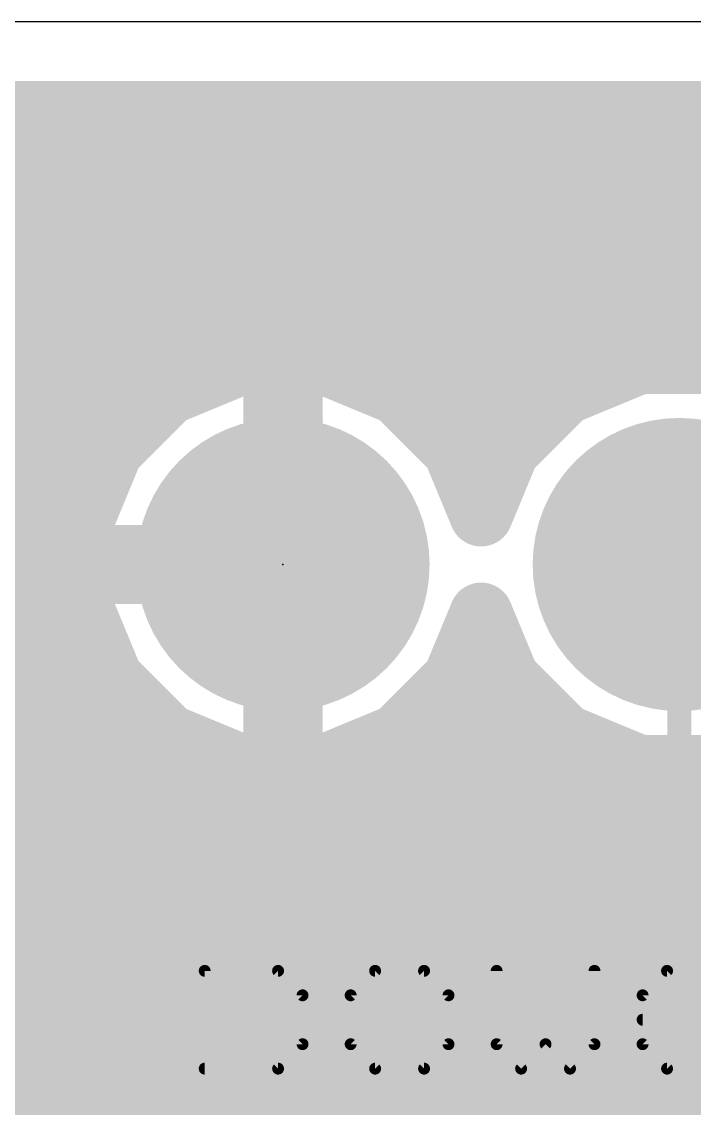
# Model space of a CAD drawing. Extents: x 0.5 to 37.4, y 3.1 to 45.2.
# Drawn here: x 9.76 to 14.07, y 35.88 to 42.85 of the extents above; entities that cross this region are included whole.
import ezdxf

# ---------------------------------------------------------------- set-up
doc = ezdxf.new("R2010")
doc.units = 0
for name, color, linetype in [('1', 22, 'CONTINUOUS'), ('112', 253, 'CONTINUOUS'), ('16', 175, 'CONTINUOUS'), ('17', 82, 'CONTINUOUS'), ('20', 7, 'CONTINUOUS'), ('21', 253, 'CONTINUOUS'), ('23', 7, 'CONTINUOUS'), ('25', 253, 'CONTINUOUS'), ('51', 253, 'CONTINUOUS')]:
    doc.layers.add(name, color=color, linetype=linetype)

# ---------------------------------------------------------------- blocks, each defined once
blk = doc.blocks.new('RECT')
blk.add_solid([(-0.5, -0.5), (0.5, -0.5), (-0.5, 0.5), (0.5, 0.5)])
blk = doc.blocks.new('ROUNDP')
at = {"const_width": 0.5}
blk.add_lwpolyline([(0, -0.25, 1), (0, 0.25, 1), (0, -0.25)], format="xyb", dxfattribs=at)

msp = doc.modelspace()

# ---------------------------------------------------------------- linework, layer by layer
at = {"layer": '1'}
for points, const_width in [([(1.8542, 42.2658), (36.2258, 42.2658)], 0.4064), ([(1.8542, 42.2656), (36.2258, 42.2656)], 0.4064), ([(1.8542, 41.8592), (19.8784, 41.8592)], 0.4064), ([(1.8542, 41.4528), (19.3008, 41.4528)], 0.4064), ([(1.8542, 41.0464), (19.0862, 41.0464)], 0.4064), ([(6.912, 40.64), (11.111, 40.64)], 0.4064), ([(11.1723, 40.6654), (10.6962, 40.4682)], 0.4064), ([(11.6877, 40.6654), (11.1723, 40.6654)], 0.4064), ([(12.1638, 40.4682), (11.6877, 40.6654)], 0.4064), ([(11.749, 40.64), (13.651, 40.64)], 0.4064), ([(13.7123, 40.6654), (13.2362, 40.4682)], 0.4064), ([(14.2277, 40.6654), (13.7123, 40.6654)], 0.4064), ([(14.7038, 40.4682), (14.2277, 40.6654)], 0.4064), ([(10.6962, 40.4682), (10.3318, 40.1038)], 0.4064), ([(12.5282, 40.1038), (12.1638, 40.4682)], 0.4064), ([(13.2362, 40.4682), (12.8718, 40.1038)], 0.4064), ([(7.3184, 40.2336), (10.4616, 40.2336)], 0.4064), ([(12.3984, 40.2336), (13.0016, 40.2336)], 0.4064), ([(10.3318, 40.1038), (10.1346, 39.6277)], 0.4064), ([(12.7, 39.689), (12.5282, 40.1038)], 0.4064), ([(12.8718, 40.1038), (12.7, 39.689)], 0.4064), ([(7.6454, 39.8272), (10.2172, 39.8272)], 0.4064), ([(12.6428, 39.8272), (12.7573, 39.8272)], 0.4064), ([(10.1346, 39.6277), (10.1346, 39.1123)], 0.4064), ([(7.6454, 39.4208), (10.1346, 39.4208)], 0.4064), ([(13.97, 39.37), (13.97, 39.2938)], 0.1524), ([(13.97, 39.2938), (15.3924, 37.8714)], 0.1524), ([(10.1346, 39.1123), (10.3318, 38.6362)], 0.4064), ([(12.5282, 38.6362), (12.7, 39.051)], 0.4064), ([(12.7, 39.051), (12.8718, 38.6362)], 0.4064), ([(7.6454, 39.0144), (10.1752, 39.0144)], 0.4064), ([(12.6848, 39.0144), (12.7152, 39.0144)], 0.4064), ([(7.42, 38.608), (10.36, 38.608)], 0.4064), ([(10.3318, 38.6362), (10.6962, 38.2718)], 0.4064), ([(12.1638, 38.2718), (12.5282, 38.6362)], 0.4064), ([(12.5, 38.608), (12.9, 38.608)], 0.4064), ([(12.8718, 38.6362), (13.2362, 38.2718)], 0.4064), ([(10.6962, 38.2718), (11.1723, 38.0746)], 0.4064), ([(11.6877, 38.0746), (12.1638, 38.2718)], 0.4064), ([(13.2362, 38.2718), (13.7123, 38.0746)], 0.4064), ([(7.0136, 38.2016), (10.8657, 38.2016)], 0.4064), ([(11.9943, 38.2016), (13.4057, 38.2016)], 0.4064), ([(14.2277, 38.0746), (14.4758, 38.1774)], 0.4064), ([(11.1723, 38.0746), (11.6877, 38.0746)], 0.4064), ([(13.7123, 38.0746), (14.2277, 38.0746)], 0.4064), ([(7.2168, 37.7952), (14.7873, 37.7952)], 0.4064), ([(7.6232, 37.3888), (14.6432, 37.3888)], 0.4064), ([(7.6454, 36.9824), (14.6432, 36.9824)], 0.4064), ([(7.6454, 36.576), (14.6432, 36.576)], 0.4064), ([(7.5216, 36.1696), (14.6617, 36.1696)], 0.4064), ([(7.1152, 35.7632), (14.6432, 35.7632)], 0.4064)]:
    msp.add_lwpolyline(points, dxfattribs=dict(at, const_width=const_width))
for points, const_width in [([(11.1723, 40.767, 1), (11.1723, 40.5638)], 0.2032), ([(11.111, 40.5384, 1), (11.111, 40.7416)], 0.2032), ([(11.2112, 40.5715, 1), (11.1334, 40.7593)], 0.2032), ([(11.7266, 40.7593, 1), (11.6488, 40.5715)], 0.2032), ([(11.749, 40.7416, 1), (11.749, 40.5384)], 0.2032), ([(11.6877, 40.5638, 1), (11.6877, 40.767)], 0.2032), ([(13.7123, 40.767, 1), (13.7123, 40.5638)], 0.2032), ([(13.651, 40.5384, 1), (13.651, 40.7416)], 0.2032), ([(13.7512, 40.5715, 1), (13.6734, 40.7593)], 0.2032), ([(14.2666, 40.7593, 1), (14.1888, 40.5715)], 0.2032), ([(10.6573, 40.5621, 1), (10.7351, 40.3743)], 0.2032), ([(10.7681, 40.3963, 1), (10.6244, 40.54)], 0.2032), ([(12.2356, 40.54, 1), (12.0919, 40.3963)], 0.2032), ([(12.1249, 40.3743, 1), (12.2027, 40.5621)], 0.2032), ([(13.1973, 40.5621, 1), (13.2751, 40.3743)], 0.2032), ([(13.3081, 40.3963, 1), (13.1644, 40.54)], 0.2032), ([(10.4616, 40.132, 1), (10.4616, 40.3352)], 0.2032), ([(12.3984, 40.3352, 1), (12.3984, 40.132)], 0.2032), ([(13.0016, 40.132, 1), (13.0016, 40.3352)], 0.2032), ([(10.26, 40.1756, 1), (10.4037, 40.0319)], 0.2032), ([(10.4257, 40.0649, 1), (10.2379, 40.1427)], 0.2032), ([(12.6221, 40.1427, 1), (12.4343, 40.0649)], 0.2032), ([(12.4563, 40.0319, 1), (12.6, 40.1756)], 0.2032), ([(12.8, 40.1756, 1), (12.9437, 40.0319)], 0.2032), ([(12.9657, 40.0649, 1), (12.7779, 40.1427)], 0.2032), ([(10.2172, 39.7256, 1), (10.2172, 39.9288)], 0.2032), ([(12.6428, 39.9288, 1), (12.6428, 39.7256)], 0.2032), ([(12.7573, 39.7256, 1), (12.7573, 39.9288)], 0.2032), ([(10.2362, 39.6277, 1), (10.033, 39.6277)], 0.2032), ([(12.6061, 39.7279, 1), (12.7939, 39.6501)], 0.2032), ([(12.6061, 39.6501, 1), (12.7939, 39.7279)], 0.2032), ([(10.0407, 39.6666, 1), (10.2285, 39.5888)], 0.2032), ([(10.1346, 39.3192, 1), (10.1346, 39.5224)], 0.2032), ([(14.0081, 39.37, 1), (13.9319, 39.37)], 0.0762), ([(13.9969, 39.3207, 1), (13.9431, 39.2669)], 0.0762), ([(10.2285, 39.1512, 1), (10.0407, 39.0734)], 0.2032), ([(13.9319, 39.2938, 1), (14.0081, 39.2938)], 0.0762), ([(12.7939, 39.0899, 1), (12.6061, 39.0121)], 0.2032), ([(12.7939, 39.0121, 1), (12.6061, 39.0899)], 0.2032), ([(10.033, 39.1123, 1), (10.2362, 39.1123)], 0.2032), ([(10.1752, 38.9128, 1), (10.1752, 39.116)], 0.2032), ([(12.6848, 39.116, 1), (12.6848, 38.9128)], 0.2032), ([(12.7152, 38.9128, 1), (12.7152, 39.116)], 0.2032), ([(10.4037, 38.7081, 1), (10.26, 38.5644)], 0.2032), ([(10.36, 38.5064, 1), (10.36, 38.7096)], 0.2032), ([(12.5, 38.7096, 1), (12.5, 38.5064)], 0.2032), ([(12.6, 38.5644, 1), (12.4563, 38.7081)], 0.2032), ([(12.9437, 38.7081, 1), (12.8, 38.5644)], 0.2032), ([(12.9, 38.5064, 1), (12.9, 38.7096)], 0.2032), ([(10.2379, 38.5973, 1), (10.4257, 38.6751)], 0.2032), ([(12.4343, 38.6751, 1), (12.6221, 38.5973)], 0.2032), ([(12.7779, 38.5973, 1), (12.9657, 38.6751)], 0.2032), ([(10.7351, 38.3657, 1), (10.6573, 38.1779)], 0.2032), ([(12.2027, 38.1779, 1), (12.1249, 38.3657)], 0.2032), ([(13.2751, 38.3657, 1), (13.1973, 38.1779)], 0.2032), ([(10.6244, 38.2, 1), (10.7681, 38.3437)], 0.2032), ([(10.8657, 38.1, 1), (10.8657, 38.3032)], 0.2032), ([(11.9943, 38.3032, 1), (11.9943, 38.1)], 0.2032), ([(12.0919, 38.3437, 1), (12.2356, 38.2)], 0.2032), ([(13.1644, 38.2, 1), (13.3081, 38.3437)], 0.2032), ([(13.4057, 38.1, 1), (13.4057, 38.3032)], 0.2032), ([(11.1723, 38.1762, 1), (11.1723, 37.973)], 0.2032), ([(11.1334, 37.9807, 1), (11.2112, 38.1685)], 0.2032), ([(11.6488, 38.1685, 1), (11.7266, 37.9807)], 0.2032), ([(11.6877, 37.973, 1), (11.6877, 38.1762)], 0.2032), ([(13.7123, 38.1762, 1), (13.7123, 37.973)], 0.2032), ([(13.6734, 37.9807, 1), (13.7512, 38.1685)], 0.2032), ([(14.1888, 38.1685, 1), (14.2666, 37.9807)], 0.2032)]:
    msp.add_lwpolyline(points, format="xyb", dxfattribs=dict(at, const_width=const_width))
at = {"layer": '112', "const_width": 0.0381}
for points in [[(10.9474, 36.7649, 1), (10.9093, 36.7649)], [(10.9284, 36.784, 1), (10.9284, 36.7459)], [(11.4121, 36.7784, 1), (11.3852, 36.7514)], [(11.3986, 36.7459, 1), (11.3986, 36.784)], [(12.0206, 36.784, 1), (12.0206, 36.7459)], [(12.0341, 36.7514, 1), (12.0072, 36.7784)], [(12.3476, 36.7784, 1), (12.3207, 36.7514)], [(12.3342, 36.7459, 1), (12.3342, 36.784)], [(12.8184, 36.7649, 1), (12.7803, 36.7649)], [(13.4455, 36.7649, 1), (13.4074, 36.7649)], [(13.8917, 36.784, 1), (13.8917, 36.7459)], [(13.9051, 36.7514, 1), (13.8782, 36.7784)], [(11.5745, 36.6082, 1), (11.5364, 36.6082)], [(11.8829, 36.6082, 1), (11.8448, 36.6082)], [(12.51, 36.6082, 1), (12.4719, 36.6082)], [(13.754, 36.6082, 1), (13.7159, 36.6082)], [(11.5419, 36.5947, 1), (11.5689, 36.6216)], [(11.8504, 36.6216, 1), (11.8773, 36.5947)], [(12.4775, 36.5947, 1), (12.5044, 36.6216)], [(13.7214, 36.6216, 1), (13.7484, 36.5947)], [(13.7349, 36.4704, 1), (13.7349, 36.4323)], [(11.5364, 36.2946, 1), (11.5745, 36.2946)], [(11.5689, 36.2811, 1), (11.5419, 36.3081)], [(11.8773, 36.3081, 1), (11.8504, 36.2811)], [(11.8448, 36.2946, 1), (11.8829, 36.2946)], [(12.4719, 36.2946, 1), (12.51, 36.2946)], [(12.5044, 36.2811, 1), (12.4775, 36.3081)], [(12.8129, 36.3081, 1), (12.7859, 36.2811)], [(12.7803, 36.2946, 1), (12.8184, 36.2946)], [(13.1264, 36.3081, 1), (13.0995, 36.2811)], [(13.1264, 36.2811, 1), (13.0995, 36.3081)], [(13.4074, 36.2946, 1), (13.4455, 36.2946)], [(13.4399, 36.2811, 1), (13.413, 36.3081)], [(13.7484, 36.3081, 1), (13.7214, 36.2811)], [(13.7159, 36.2946, 1), (13.754, 36.2946)], [(10.9284, 36.1569, 1), (10.9284, 36.1188)], [(11.3852, 36.1513, 1), (11.4121, 36.1244)], [(11.3986, 36.1188, 1), (11.3986, 36.1569)], [(12.0206, 36.1569, 1), (12.0206, 36.1188)], [(12.0072, 36.1244, 1), (12.0341, 36.1513)], [(12.3207, 36.1513, 1), (12.3476, 36.1244)], [(12.3342, 36.1188, 1), (12.3342, 36.1569)], [(12.9427, 36.1513, 1), (12.9696, 36.1244)], [(12.9427, 36.1244, 1), (12.9696, 36.1513)], [(13.2562, 36.1513, 1), (13.2832, 36.1244)], [(13.2562, 36.1244, 1), (13.2832, 36.1513)], [(13.8917, 36.1569, 1), (13.8917, 36.1188)], [(13.8782, 36.1244, 1), (13.9051, 36.1513)]]:
    msp.add_lwpolyline(points, format="xyb", dxfattribs=at)
at = {"layer": '112', "const_width": 0.0762}
for points in [[(10.9284, 35.8243), (10.9284, 36.7649)], [(10.9284, 36.7649), (11.3986, 36.7649)], [(11.3986, 36.7649), (11.5554, 36.6082)], [(12.0206, 36.7649), (11.8639, 36.6082)], [(12.3342, 36.7649), (12.0206, 36.7649)], [(12.4909, 36.6082), (12.3342, 36.7649)], [(12.7994, 36.7649), (12.7994, 36.2946)], [(13.4265, 36.2946), (13.4265, 36.7649)], [(13.7349, 36.6082), (13.8917, 36.7649)], [(13.8917, 36.7649), (14.2052, 36.7649)], [(11.5554, 36.6082), (11.5554, 36.2946)], [(11.8639, 36.6082), (11.8639, 36.2946)], [(12.4909, 36.2946), (12.4909, 36.6082)], [(13.7349, 36.2946), (13.7349, 36.6082)], [(14.362, 36.4514), (13.7349, 36.4514)], [(11.5554, 36.2946), (11.3986, 36.1379)], [(11.8639, 36.2946), (12.0206, 36.1379)], [(12.3342, 36.1379), (12.4909, 36.2946)], [(12.7994, 36.2946), (12.9562, 36.1379)], [(12.9562, 36.1379), (13.1129, 36.2946)], [(13.1129, 36.2946), (13.2697, 36.1379)], [(13.2697, 36.1379), (13.4265, 36.2946)], [(13.8917, 36.1379), (13.7349, 36.2946)], [(11.3986, 36.1379), (10.9284, 36.1379)], [(12.0206, 36.1379), (12.3342, 36.1379)], [(14.2052, 36.1379), (13.8917, 36.1379)]]:
    msp.add_lwpolyline(points, dxfattribs=at)
at = {"layer": '16'}
for points, const_width in [([(1.8542, 42.2658), (36.2258, 42.2658)], 0.4064), ([(1.8542, 42.2656), (36.2258, 42.2656)], 0.4064), ([(1.8542, 41.8592), (19.8784, 41.8592)], 0.4064), ([(1.8542, 41.4528), (19.3008, 41.4528)], 0.4064), ([(1.8542, 41.0464), (19.0862, 41.0464)], 0.4064), ([(11.3201, 40.767), (11.1029, 40.7326)], 0.4064), ([(11.3792, 40.767), (11.3201, 40.767)], 0.4064), ([(11.3792, 39.4208), (11.3792, 40.767)], 0.4064), ([(11.5399, 40.767), (11.4808, 40.767)], 0.4064), ([(11.4808, 40.767), (11.4808, 39.4208)], 0.4064), ([(11.7571, 40.7326), (11.5399, 40.767)], 0.4064), ([(11.1029, 40.7326), (10.8937, 40.6646)], 0.4064), ([(11.9663, 40.6646), (11.7571, 40.7326)], 0.4064), ([(7.0556, 40.64), (10.8454, 40.64)], 0.4064), ([(10.8937, 40.6646), (10.6978, 40.5648)], 0.4064), ([(11.3792, 40.64), (11.4808, 40.64)], 0.4064), ([(12.1622, 40.5648), (11.9663, 40.6646)], 0.4064), ([(12.0146, 40.64), (13.651, 40.64)], 0.4064), ([(13.7123, 40.6654), (13.2362, 40.4682)], 0.4064), ([(14.2277, 40.6654), (13.7123, 40.6654)], 0.4064), ([(14.7038, 40.4682), (14.2277, 40.6654)], 0.4064), ([(10.6978, 40.5648), (10.5199, 40.4356)], 0.4064), ([(12.3401, 40.4356), (12.1622, 40.5648)], 0.4064), ([(10.5199, 40.4356), (10.3644, 40.2801)], 0.4064), ([(12.4956, 40.2801), (12.3401, 40.4356)], 0.4064), ([(13.2362, 40.4682), (12.8718, 40.1038)], 0.4064), ([(10.3644, 40.2801), (10.2352, 40.1022)], 0.4064), ([(12.6248, 40.1022), (12.4956, 40.2801)], 0.4064), ([(7.4621, 40.2336), (10.3307, 40.2336)], 0.4064), ([(11.3792, 40.2336), (11.4808, 40.2336)], 0.4064), ([(12.5293, 40.2336), (13.0016, 40.2336)], 0.4064), ([(10.2352, 40.1022), (10.1354, 39.9063)], 0.4064), ([(12.7246, 39.9063), (12.6248, 40.1022)], 0.4064), ([(12.8718, 40.1038), (12.7534, 39.8178)], 0.4064), ([(10.1354, 39.9063), (10.0674, 39.6971)], 0.4064), ([(12.7534, 39.8178), (12.7246, 39.9063)], 0.4064), ([(7.747, 39.8272), (10.1097, 39.8272)], 0.4064), ([(11.3792, 39.8272), (11.4808, 39.8272)], 0.4064), ([(12.7503, 39.8272), (12.7573, 39.8272)], 0.4064), ([(10.0674, 39.6971), (10.033, 39.4799)], 0.4064), ([(10.033, 39.4799), (10.033, 39.4208)], 0.4064), ([(7.747, 39.4208), (10.033, 39.4208)], 0.4064), ([(10.033, 39.4208), (11.3792, 39.4208)], 0.4064), ([(11.4808, 39.4208), (11.3792, 39.4208)], 0.4064), ([(11.3792, 39.4208), (11.3792, 39.3192)], 0.4064), ([(11.3792, 39.3192), (10.033, 39.3192)], 0.4064), ([(10.033, 39.3192), (10.033, 39.26)], 0.4064), ([(11.3792, 37.973), (11.3792, 39.3192)], 0.4064), ([(11.3792, 39.3192), (11.4808, 39.3192)], 0.4064), ([(11.4808, 39.3192), (11.4808, 37.973)], 0.4064), ([(10.033, 39.26), (10.0674, 39.0429)], 0.4064), ([(13.97, 37.2364), (13.97, 39.37)], 0.1524), ([(10.0674, 39.0429), (10.1354, 38.8337)], 0.4064), ([(7.747, 39.0144), (10.0766, 39.0144)], 0.4064), ([(11.3792, 39.0144), (11.4808, 39.0144)], 0.4064), ([(12.7246, 38.8337), (12.7534, 38.9222)], 0.4064), ([(12.7534, 38.9222), (12.8718, 38.6362)], 0.4064), ([(10.1354, 38.8337), (10.2352, 38.6378)], 0.4064), ([(12.6248, 38.6378), (12.7246, 38.8337)], 0.4064), ([(7.5636, 38.608), (10.2568, 38.608)], 0.4064), ([(10.2352, 38.6378), (10.3644, 38.4599)], 0.4064), ([(11.3792, 38.608), (11.4808, 38.608)], 0.4064), ([(12.4956, 38.4599), (12.6248, 38.6378)], 0.4064), ([(12.6032, 38.608), (12.9, 38.608)], 0.4064), ([(12.8718, 38.6362), (13.2362, 38.2718)], 0.4064), ([(10.3644, 38.4599), (10.5199, 38.3044)], 0.4064), ([(12.3401, 38.3044), (12.4956, 38.4599)], 0.4064), ([(10.5199, 38.3044), (10.6978, 38.1752)], 0.4064), ([(12.1622, 38.1752), (12.3401, 38.3044)], 0.4064), ([(13.2362, 38.2718), (13.5382, 38.1467)], 0.4064), ([(7.1573, 38.2016), (10.6614, 38.2016)], 0.4064), ([(11.3792, 38.2016), (11.4808, 38.2016)], 0.4064), ([(12.1986, 38.2016), (13.4057, 38.2016)], 0.4064), ([(10.6978, 38.1752), (10.8937, 38.0754)], 0.4064), ([(11.9663, 38.0754), (12.1622, 38.1752)], 0.4064), ([(13.5382, 38.1467), (13.5382, 37.4153)], 0.4064), ([(10.8937, 38.0754), (11.1029, 38.0074)], 0.4064), ([(11.7571, 38.0074), (11.9663, 38.0754)], 0.4064), ([(11.1029, 38.0074), (11.3201, 37.973)], 0.4064), ([(11.3201, 37.973), (11.3792, 37.973)], 0.4064), ([(11.4808, 37.973), (11.5399, 37.973)], 0.4064), ([(11.5399, 37.973), (11.7571, 38.0074)], 0.4064), ([(7.2168, 37.7952), (13.5382, 37.7952)], 0.4064), ([(13.5382, 37.4153), (7.6454, 31.5225)], 0.4064), ([(7.6232, 37.3888), (13.5117, 37.3888)], 0.4064), ([(6.4008, 29.6672), (13.97, 37.2364)], 0.1524), ([(11.731, 34.3867), (14.4018, 37.0575)], 0.4064), ([(7.6454, 36.9824), (13.1053, 36.9824)], 0.4064), ([(7.6454, 36.576), (12.6989, 36.576)], 0.4064), ([(13.9203, 36.576), (19.3294, 36.576)], 0.4064), ([(7.5216, 36.1696), (12.2925, 36.1696)], 0.4064), ([(13.5139, 36.1696), (19.1704, 36.1696)], 0.4064), ([(7.1152, 35.7632), (11.8861, 35.7632)], 0.4064), ([(13.1075, 35.7632), (19.0246, 35.7632)], 0.4064)]:
    msp.add_lwpolyline(points, dxfattribs=dict(at, const_width=const_width))
for points, const_width in [([(11.3201, 40.8686, 1), (11.3201, 40.6654)], 0.2032), ([(11.4808, 40.767, 1), (11.2776, 40.767)], 0.2032), ([(11.3359, 40.6666, 1), (11.3042, 40.8673)], 0.2032), ([(11.4808, 40.8686, 1), (11.4808, 40.6654)], 0.2032), ([(11.5824, 40.767, 1), (11.3792, 40.767)], 0.2032), ([(11.3792, 40.6654, 1), (11.3792, 40.8686)], 0.2032), ([(11.5558, 40.8673, 1), (11.5241, 40.6666)], 0.2032), ([(11.54, 40.6654, 1), (11.5399, 40.8686)], 0.2032), ([(11.087, 40.8329, 1), (11.1188, 40.6322)], 0.2032), ([(11.1343, 40.636, 1), (11.0715, 40.8292)], 0.2032), ([(11.7885, 40.8292, 1), (11.7257, 40.636)], 0.2032), ([(11.7412, 40.6322, 1), (11.773, 40.8329)], 0.2032), ([(10.8623, 40.7613, 1), (10.9251, 40.568)], 0.2032), ([(10.8454, 40.5384, 1), (10.8454, 40.7416)], 0.2032), ([(10.9399, 40.5741, 1), (10.8476, 40.7552)], 0.2032), ([(11.3792, 40.7416, 1), (11.3792, 40.5384)], 0.2032), ([(11.4808, 40.5384, 1), (11.4808, 40.7416)], 0.2032), ([(12.0124, 40.7552, 1), (11.9201, 40.5741)], 0.2032), ([(12.0146, 40.7416, 1), (12.0146, 40.5384)], 0.2032), ([(11.9349, 40.568, 1), (11.9977, 40.7613)], 0.2032), ([(13.7123, 40.767, 1), (13.7123, 40.5638)], 0.2032), ([(13.651, 40.5384, 1), (13.651, 40.7416)], 0.2032), ([(13.7512, 40.5715, 1), (13.6734, 40.7593)], 0.2032), ([(14.2666, 40.7593, 1), (14.1888, 40.5715)], 0.2032), ([(10.6517, 40.6553, 1), (10.7439, 40.4743)], 0.2032), ([(10.7575, 40.4826, 1), (10.6381, 40.647)], 0.2032), ([(12.2219, 40.647, 1), (12.1025, 40.4826)], 0.2032), ([(12.1161, 40.4743, 1), (12.2083, 40.6553)], 0.2032), ([(10.4602, 40.5178, 1), (10.5796, 40.3534)], 0.2032), ([(10.5918, 40.3637, 1), (10.4481, 40.5074)], 0.2032), ([(12.4119, 40.5074, 1), (12.2682, 40.3637)], 0.2032), ([(12.2804, 40.3534, 1), (12.3998, 40.5178)], 0.2032), ([(13.1973, 40.5621, 1), (13.2751, 40.3743)], 0.2032), ([(13.3081, 40.3963, 1), (13.1644, 40.54)], 0.2032), ([(10.4466, 40.2204, 1), (10.2822, 40.3398)], 0.2032), ([(12.5778, 40.3398, 1), (12.4134, 40.2204)], 0.2032), ([(10.2926, 40.3519, 1), (10.4363, 40.2082)], 0.2032), ([(10.3307, 40.132, 1), (10.3307, 40.3352)], 0.2032), ([(11.3792, 40.3352, 1), (11.3792, 40.132)], 0.2032), ([(11.4808, 40.132, 1), (11.4808, 40.3352)], 0.2032), ([(12.4237, 40.2082, 1), (12.5674, 40.3519)], 0.2032), ([(12.5293, 40.3352, 1), (12.5293, 40.132)], 0.2032), ([(13.0016, 40.132, 1), (13.0016, 40.3352)], 0.2032), ([(10.3257, 40.0561, 1), (10.1447, 40.1483)], 0.2032), ([(12.7153, 40.1483, 1), (12.5343, 40.0561)], 0.2032), ([(12.8, 40.1756, 1), (12.9437, 40.0319)], 0.2032), ([(12.9657, 40.0649, 1), (12.7779, 40.1427)], 0.2032), ([(10.153, 40.1619, 1), (10.3174, 40.0425)], 0.2032), ([(12.5426, 40.0425, 1), (12.707, 40.1619)], 0.2032), ([(10.232, 39.8749, 1), (10.0387, 39.9377)], 0.2032), ([(12.8213, 39.9377, 1), (12.628, 39.8749)], 0.2032), ([(10.0448, 39.9524, 1), (10.2259, 39.8601)], 0.2032), ([(10.1097, 39.7256, 1), (10.1097, 39.9288)], 0.2032), ([(11.3792, 39.9288, 1), (11.3792, 39.7256)], 0.2032), ([(11.4808, 39.7256, 1), (11.4808, 39.9288)], 0.2032), ([(12.6341, 39.8601, 1), (12.8152, 39.9524)], 0.2032), ([(12.7503, 39.9288, 1), (12.7503, 39.7256)], 0.2032), ([(12.7573, 39.7256, 1), (12.7573, 39.9288)], 0.2032), ([(12.6595, 39.8567, 1), (12.8472, 39.779)], 0.2032), ([(12.6567, 39.7865, 1), (12.85, 39.8492)], 0.2032), ([(10.1677, 39.6812, 1), (9.9671, 39.713)], 0.2032), ([(9.9708, 39.7285, 1), (10.164, 39.6657)], 0.2032), ([(10.1346, 39.4799, 1), (9.9314, 39.48)], 0.2032), ([(10.033, 39.5224, 1), (10.033, 39.3192)], 0.2032), ([(9.9327, 39.4958, 1), (10.1333, 39.4641)], 0.2032), ([(10.033, 39.3192, 1), (10.033, 39.5224)], 0.2032), ([(11.3792, 39.5224, 1), (11.3792, 39.3192)], 0.2032), ([(11.4808, 39.4208, 1), (11.2776, 39.4208)], 0.2032), ([(11.3792, 39.3192, 1), (11.3792, 39.5224)], 0.2032), ([(11.4808, 39.3192, 1), (11.4808, 39.5224)], 0.2032), ([(9.9314, 39.4208, 1), (10.1346, 39.4208)], 0.2032), ([(10.033, 39.4208, 1), (10.033, 39.2176)], 0.2032), ([(10.1346, 39.3192, 1), (9.9314, 39.3192)], 0.2032), ([(11.4808, 39.3192, 1), (11.2776, 39.3192)], 0.2032), ([(11.3792, 39.4208, 1), (11.3792, 39.2176)], 0.2032), ([(11.2776, 39.4208, 1), (11.4808, 39.4208)], 0.2032), ([(11.5824, 39.3192, 1), (11.3792, 39.3192)], 0.2032), ([(11.3792, 39.4208, 1), (11.5824, 39.4208)], 0.2032), ([(11.3792, 39.2176, 1), (11.3792, 39.4208)], 0.2032), ([(11.4808, 39.2176, 1), (11.4808, 39.4208)], 0.2032), ([(10.1333, 39.2759, 1), (9.9327, 39.2442)], 0.2032), ([(14.0081, 39.37, 1), (13.9319, 39.37)], 0.0762), ([(9.9314, 39.26, 1), (10.1346, 39.26)], 0.2032), ([(11.2776, 39.3192, 1), (11.4808, 39.3192)], 0.2032), ([(10.164, 39.0743, 1), (9.9708, 39.0115)], 0.2032), ([(9.9671, 39.027, 1), (10.1677, 39.0588)], 0.2032), ([(10.0766, 38.9128, 1), (10.0766, 39.116)], 0.2032), ([(11.3792, 39.116, 1), (11.3792, 38.9128)], 0.2032), ([(11.4808, 38.9128, 1), (11.4808, 39.116)], 0.2032), ([(12.8472, 38.961, 1), (12.6595, 38.8833)], 0.2032), ([(12.85, 38.8908, 1), (12.6567, 38.9535)], 0.2032), ([(10.2259, 38.8799, 1), (10.0448, 38.7876)], 0.2032), ([(12.8152, 38.7876, 1), (12.6341, 38.8799)], 0.2032), ([(10.0387, 38.8023, 1), (10.232, 38.8651)], 0.2032), ([(12.628, 38.8651, 1), (12.8213, 38.8023)], 0.2032), ([(10.3174, 38.6975, 1), (10.153, 38.5781)], 0.2032), ([(10.2568, 38.5064, 1), (10.2568, 38.7096)], 0.2032), ([(11.3792, 38.7096, 1), (11.3792, 38.5064)], 0.2032), ([(11.4808, 38.5064, 1), (11.4808, 38.7096)], 0.2032), ([(12.6032, 38.7096, 1), (12.6032, 38.5064)], 0.2032), ([(12.707, 38.5781, 1), (12.5426, 38.6975)], 0.2032), ([(12.9437, 38.7081, 1), (12.8, 38.5644)], 0.2032), ([(12.9, 38.5064, 1), (12.9, 38.7096)], 0.2032), ([(10.1447, 38.5917, 1), (10.3257, 38.6839)], 0.2032), ([(12.5343, 38.6839, 1), (12.7153, 38.5917)], 0.2032), ([(12.7779, 38.5973, 1), (12.9657, 38.6751)], 0.2032), ([(10.4363, 38.5318, 1), (10.2926, 38.3881)], 0.2032), ([(12.5674, 38.3881, 1), (12.4237, 38.5318)], 0.2032), ([(10.2822, 38.4002, 1), (10.4466, 38.5196)], 0.2032), ([(12.4134, 38.5196, 1), (12.5778, 38.4002)], 0.2032), ([(10.5796, 38.3866, 1), (10.4602, 38.2222)], 0.2032), ([(10.4481, 38.2326, 1), (10.5918, 38.3763)], 0.2032), ([(12.2682, 38.3763, 1), (12.4119, 38.2326)], 0.2032), ([(12.3998, 38.2222, 1), (12.2804, 38.3866)], 0.2032), ([(13.2751, 38.3657, 1), (13.1973, 38.1779)], 0.2032), ([(10.6614, 38.1, 1), (10.6614, 38.3032)], 0.2032), ([(11.3792, 38.3032, 1), (11.3792, 38.1)], 0.2032), ([(11.4808, 38.1, 1), (11.4808, 38.3032)], 0.2032), ([(12.1986, 38.3032, 1), (12.1986, 38.1)], 0.2032), ([(13.1644, 38.2, 1), (13.3081, 38.3437)], 0.2032), ([(13.4057, 38.1, 1), (13.4057, 38.3032)], 0.2032), ([(10.7439, 38.2657, 1), (10.6517, 38.0847)], 0.2032), ([(10.6381, 38.093, 1), (10.7575, 38.2574)], 0.2032), ([(12.1025, 38.2574, 1), (12.2219, 38.093)], 0.2032), ([(12.2083, 38.0847, 1), (12.1161, 38.2657)], 0.2032), ([(13.6398, 38.1467, 1), (13.4366, 38.1467)], 0.2032), ([(13.4993, 38.0529, 1), (13.5771, 38.2406)], 0.2032), ([(10.9251, 38.172, 1), (10.8623, 37.9787)], 0.2032), ([(10.8476, 37.9848, 1), (10.9399, 38.1659)], 0.2032), ([(11.9201, 38.1659, 1), (12.0124, 37.9848)], 0.2032), ([(11.9977, 37.9787, 1), (11.9349, 38.172)], 0.2032), ([(11.1188, 38.1077, 1), (11.087, 37.9071)], 0.2032), ([(11.0715, 37.9108, 1), (11.1343, 38.104)], 0.2032), ([(11.3201, 38.0746, 1), (11.3201, 37.8714)], 0.2032), ([(11.3042, 37.8727, 1), (11.3359, 38.0733)], 0.2032), ([(11.3792, 37.8714, 1), (11.3792, 38.0746)], 0.2032), ([(11.4808, 38.0746, 1), (11.4808, 37.8714)], 0.2032), ([(11.5241, 38.0733, 1), (11.5558, 37.8727)], 0.2032), ([(11.54, 37.8714, 1), (11.5399, 38.0746)], 0.2032), ([(11.7257, 38.104, 1), (11.7885, 37.9108)], 0.2032), ([(11.773, 37.9071, 1), (11.7412, 38.1077)], 0.2032), ([(11.2776, 37.973, 1), (11.4808, 37.973)], 0.2032), ([(11.3792, 37.973, 1), (11.5824, 37.973)], 0.2032), ([(13.5382, 37.6936, 1), (13.5382, 37.8968)], 0.2032), ([(13.61, 37.3434, 1), (13.4664, 37.4871)], 0.2032), ([(13.5117, 37.2872, 1), (13.5117, 37.4904)], 0.2032), ([(13.4366, 37.4153, 1), (13.6398, 37.4153)], 0.2032), ([(13.9319, 37.2364, 1), (14.0081, 37.2364)], 0.0762), ([(13.9969, 37.2095, 1), (13.9431, 37.2633)], 0.0762), ([(13.1053, 36.8808, 1), (13.1053, 37.084)], 0.2032), ([(12.6989, 36.4744, 1), (12.6989, 36.6776)], 0.2032), ([(13.9203, 36.6776, 1), (13.9203, 36.4744)], 0.2032), ([(12.2925, 36.068, 1), (12.2925, 36.2712)], 0.2032), ([(13.5139, 36.2712, 1), (13.5139, 36.068)], 0.2032), ([(11.8861, 35.6616, 1), (11.8861, 35.8648)], 0.2032), ([(13.1075, 35.8648, 1), (13.1075, 35.6616)], 0.2032)]:
    msp.add_lwpolyline(points, format="xyb", dxfattribs=dict(at, const_width=const_width))
at = {"layer": '20'}
msp.add_line((36.81, 42.85), (1.27, 42.85), dxfattribs=at)
at = {"layer": '21', "const_width": 0.2032}
for points in [[(10.795, 40.64), (10.16, 40.005)], [(10.795, 40.64), (12.065, 40.64)], [(12.065, 40.64), (12.7, 40.005)], [(12.7, 40.005), (13.335, 40.64)], [(13.335, 40.64), (14.605, 40.64)], [(10.16, 40.005), (10.16, 38.735)], [(10.16, 38.735), (10.795, 38.1)], [(12.7, 38.735), (12.065, 38.1)], [(13.335, 38.1), (12.7, 38.735)], [(12.065, 38.1), (10.795, 38.1)], [(14.605, 38.1), (13.335, 38.1)]]:
    msp.add_lwpolyline(points, dxfattribs=at)
at = {"layer": '21', "const_width": 0.1016}
for points in [[(10.795, 40.6908, 1), (10.795, 40.5892)], [(10.8309, 40.6041, 1), (10.7591, 40.6759)], [(12.1009, 40.6759, 1), (12.0291, 40.6041)], [(12.065, 40.5892, 1), (12.065, 40.6908)], [(13.335, 40.6908, 1), (13.335, 40.5892)], [(13.3709, 40.6041, 1), (13.2991, 40.6759)], [(10.2108, 40.005, 1), (10.1092, 40.005)], [(10.1241, 40.0409, 1), (10.1959, 39.9691)], [(12.6641, 40.0409, 1), (12.7359, 39.9691)], [(12.6641, 39.9691, 1), (12.7359, 40.0409)], [(10.1959, 38.7709, 1), (10.1241, 38.6991)], [(12.7359, 38.7709, 1), (12.6641, 38.6991)], [(12.7359, 38.6991, 1), (12.6641, 38.7709)], [(10.1092, 38.735, 1), (10.2108, 38.735)], [(10.795, 38.1508, 1), (10.795, 38.0492)], [(10.7591, 38.0641, 1), (10.8309, 38.1359)], [(12.0291, 38.1359, 1), (12.1009, 38.0641)], [(12.065, 38.0492, 1), (12.065, 38.1508)], [(13.335, 38.1508, 1), (13.335, 38.0492)], [(13.2991, 38.0641, 1), (13.3709, 38.1359)]]:
    msp.add_lwpolyline(points, format="xyb", dxfattribs=at)
at = {"layer": '23'}
msp.add_point((11.43, 39.37), dxfattribs=at)
at = {"layer": '25', "const_width": 0.127}
for points in [[(10.1473, 42.2156), (10.338, 42.4063)], [(10.338, 42.4063), (10.7193, 42.4063)], [(10.7193, 42.4063), (10.91, 42.2156)], [(11.3167, 42.4063), (11.3167, 41.6436)], [(12.0793, 41.6436), (12.0793, 42.4063)], [(12.4861, 42.2156), (12.6768, 42.4063)], [(12.6768, 42.4063), (13.0581, 42.4063)], [(13.0581, 42.4063), (13.2487, 42.2156)], [(10.91, 42.2156), (10.91, 42.025)], [(13.2487, 42.2156), (13.2487, 42.025)], [(10.91, 42.025), (10.7193, 41.8343)], [(13.2487, 42.025), (13.0581, 41.8343)], [(10.7193, 41.8343), (10.5286, 41.8343)], [(10.7193, 41.8343), (10.91, 41.6436)], [(13.0581, 41.8343), (12.8674, 41.8343)], [(13.0581, 41.8343), (13.2487, 41.6436)], [(10.91, 41.6436), (10.91, 41.453)], [(11.3167, 41.6436), (11.698, 41.2623)], [(11.698, 41.2623), (12.0793, 41.6436)], [(13.2487, 41.6436), (13.2487, 41.453)], [(10.338, 41.2623), (10.1473, 41.453)], [(10.91, 41.453), (10.7193, 41.2623)], [(12.6768, 41.2623), (12.4861, 41.453)], [(13.2487, 41.453), (13.0581, 41.2623)], [(10.7193, 41.2623), (10.338, 41.2623)], [(13.0581, 41.2623), (12.6768, 41.2623)]]:
    msp.add_lwpolyline(points, dxfattribs=at)
at = {"layer": '25', "const_width": 0.0635}
for points in [[(10.338, 42.438, 1), (10.338, 42.3745)], [(10.3604, 42.3838, 1), (10.3155, 42.4287)], [(10.7417, 42.4287, 1), (10.6968, 42.3838)], [(10.7193, 42.3745, 1), (10.7193, 42.438)], [(11.3484, 42.4063, 1), (11.2849, 42.4063)], [(12.1111, 42.4063, 1), (12.0476, 42.4063)], [(12.6768, 42.438, 1), (12.6768, 42.3745)], [(12.6992, 42.3838, 1), (12.6543, 42.4287)], [(13.0805, 42.4287, 1), (13.0356, 42.3838)], [(13.0581, 42.3745, 1), (13.0581, 42.438)], [(10.1248, 42.2381, 1), (10.1698, 42.1932)], [(10.9417, 42.2156, 1), (10.8782, 42.2156)], [(10.8875, 42.1932, 1), (10.9324, 42.2381)], [(12.4636, 42.2381, 1), (12.5085, 42.1932)], [(13.2805, 42.2156, 1), (13.217, 42.2156)], [(13.2263, 42.1932, 1), (13.2712, 42.2381)], [(10.9324, 42.0025, 1), (10.8875, 42.0474)], [(13.2712, 42.0025, 1), (13.2263, 42.0474)], [(10.8782, 42.025, 1), (10.9417, 42.025)], [(13.217, 42.025, 1), (13.2805, 42.025)], [(10.5286, 41.866, 1), (10.5286, 41.8025)], [(10.7417, 41.8567, 1), (10.6968, 41.8118)], [(10.6968, 41.8567, 1), (10.7417, 41.8118)], [(10.7193, 41.8025, 1), (10.7193, 41.866)], [(12.8674, 41.866, 1), (12.8674, 41.8025)], [(13.0805, 41.8567, 1), (13.0356, 41.8118)], [(13.0356, 41.8567, 1), (13.0805, 41.8118)], [(13.0581, 41.8025, 1), (13.0581, 41.866)], [(10.9417, 41.6436, 1), (10.8782, 41.6436)], [(10.8875, 41.6212, 1), (10.9324, 41.6661)], [(11.2849, 41.6436, 1), (11.3484, 41.6436)], [(11.3391, 41.6661, 1), (11.2942, 41.6212)], [(12.0476, 41.6436, 1), (12.1111, 41.6436)], [(12.1018, 41.6212, 1), (12.0569, 41.6661)], [(13.2805, 41.6436, 1), (13.217, 41.6436)], [(13.2263, 41.6212, 1), (13.2712, 41.6661)], [(10.1698, 41.4754, 1), (10.1248, 41.4305)], [(10.8782, 41.453, 1), (10.9417, 41.453)], [(10.9324, 41.4305, 1), (10.8875, 41.4754)], [(12.5085, 41.4754, 1), (12.4636, 41.4305)], [(13.217, 41.453, 1), (13.2805, 41.453)], [(13.2712, 41.4305, 1), (13.2263, 41.4754)], [(10.338, 41.2941, 1), (10.338, 41.2306)], [(10.3155, 41.2398, 1), (10.3604, 41.2848)], [(10.6968, 41.2848, 1), (10.7417, 41.2398)], [(10.7193, 41.2306, 1), (10.7193, 41.2941)], [(11.6756, 41.2848, 1), (11.7205, 41.2398)], [(11.6756, 41.2398, 1), (11.7205, 41.2848)], [(12.6768, 41.2941, 1), (12.6768, 41.2306)], [(12.6543, 41.2398, 1), (12.6992, 41.2848)], [(13.0356, 41.2848, 1), (13.0805, 41.2398)], [(13.0581, 41.2306, 1), (13.0581, 41.2941)]]:
    msp.add_lwpolyline(points, format="xyb", dxfattribs=at)

# ---------------------------------------------------------------- block references
at = {"layer": '17', "xscale": 1.8796, "yscale": 1.8796, "rotation": 90}
for p in [(11.43, 39.37), (11.43, 39.37), (13.97, 39.37), (13.97, 39.37)]:
    msp.add_blockref('ROUNDP', p, dxfattribs=at)
at = {"layer": '51', "xscale": 0.508, "yscale": 0.508}
for p in [(11.43, 39.37), (13.97, 39.37)]:
    msp.add_blockref('RECT', p, dxfattribs=at)

doc.saveas('drawing.dxf')
